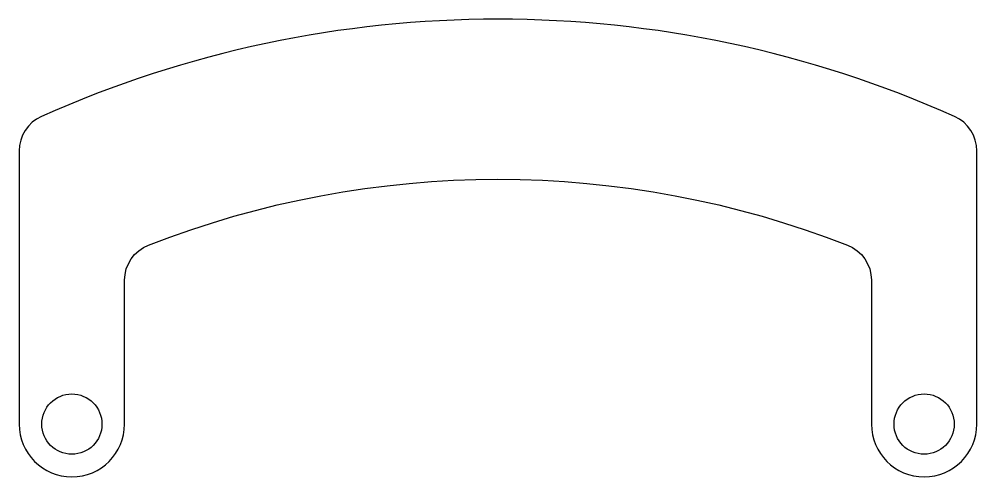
# Model space of a CAD drawing. Header units: millimetres. Extents: x -25.4 to 25.4, y 35.2 to 59.5.
import ezdxf

# ---------------------------------------------------------------- set-up
doc = ezdxf.new("R2010")
doc.units = ezdxf.units.MM

msp = doc.modelspace()

# ---------------------------------------------------------------- linework, layer by layer
msp.add_lwpolyline([(19.834, 38, 1), (25.434, 38), (25.434, 52.508, 0.29597), (24.249, 54.334, 0.213024), (-24.249, 54.334, 0.29597), (-25.434, 52.508), (-25.434, 38, 1), (-19.834, 38), (-19.834, 45.639, -0.308863), (-18.562, 47.502, -0.188446), (18.562, 47.502, -0.308863), (19.834, 45.639)], format="xyb", close=True)
for centre in [(-22.634, 38), (22.634, 38)]:
    msp.add_circle(centre, 1.6)

doc.saveas('drawing.dxf')
